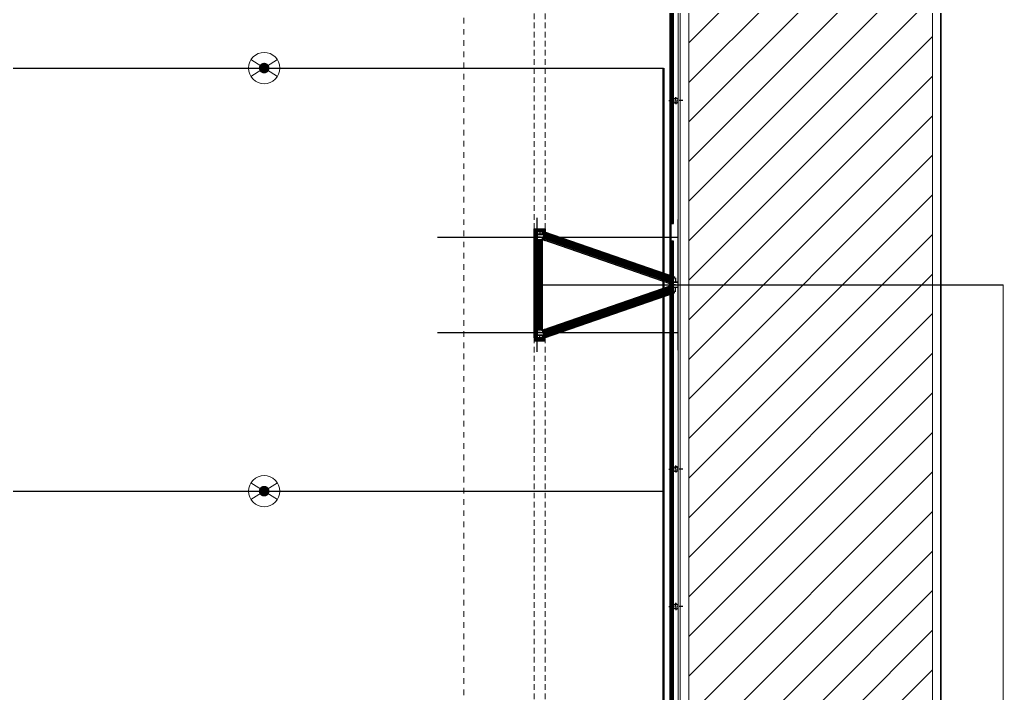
# Model space of a CAD drawing. Header units: millimetres. Extents: x 10 to 110, y 17 to 110.
# Drawn here: x 82.09 to 110.01, y 57.19 to 76.29 of the extents above; entities that cross this region are included whole.
import ezdxf
from ezdxf.enums import TextEntityAlignment as Align

# ---------------------------------------------------------------- set-up
doc = ezdxf.new("R2010")
doc.units = ezdxf.units.MM
doc.header["$LTSCALE"] = 0.05
for name, pattern in [('00 Ground$0$Dash', [6.35, 3.175, -3.175]), ('00 Ground$0$DASHDOT', [25.4, 12.7, -6.35, 0, -6.35]), ('00 Ground$0$DASHDOT2', [12.7, 6.35, -3.175, 0, -3.175]), ('00 Ground$0$DASHED2', [9.525, 6.35, -3.175]), ('00 Ground$0$HIDDEN', [9.525, 6.35, -3.175])]:
    doc.linetypes.add(name, pattern=pattern)
for name, color, linetype, lineweight in [('00 Ground$0$A-Panel Exterior', 3, 'Continuous', 0), ('00 Ground$0$A-Panel Interior', 6, 'Continuous', 0), ('00 Ground$0$A-Proyecciones', 252, 'Continuous', 0)]:
    doc.layers.add(name, color=color, linetype=linetype, lineweight=lineweight)
for name, color, linetype in [('00 Ground$0$A-Paneles', 7, 'Continuous'), ('00 Ground$0$E-PERFIL-ALZADO-EJES-GL1', 6, '00 Ground$0$DASHDOT'), ('00 Ground$0$E-PERFIL-ALZADO-GL1', 4, 'Continuous'), ('00 Ground$0$E-PERFIL-ALZADO-TEXTOS-GL1', 6, 'Continuous'), ('00 Ground$0$E-PERFIL-PLANTA-EJES-GL1', 6, '00 Ground$0$DASHDOT'), ('00 Ground$0$E-PERFIL-PLANTA-HXL2-EJES', 6, '00 Ground$0$DASHDOT'), ('00 Ground$0$E-PERFIL-PLANTA-HXL5', 4, 'Continuous'), ('00 Ground$0$E-PERFIL-PLANTA-HXL5-TEXTURAS', 6, 'Continuous'), ('00 Ground$0$E-PERFIL-PLANTA-HXL6', 2, 'Continuous'), ('00 Ground$0$E-PERFIL-PLANTA-HXL6-TEXTURAS', 6, 'Continuous'), ('00 Ground$0$E-PERFIL-PLANTA-TEXTURAS-GL1', 6, 'Continuous'), ('00 Ground$0$EJES', 6, 'Continuous'), ('00 Ground$0$PUENTE GRUA', 5, 'Continuous'), ('MAPAS', 7, 'Continuous')]:
    doc.layers.add(name, color=color, linetype=linetype)
doc.layers.add('00 Ground$0$E-PERFIL-PLANTA-GL1', color=3, linetype='Continuous', plot=False)
doc.styles.add('00 Ground$0$A10', font='arial.ttf', dxfattribs={"height": 0.1})
pattern_1 = [(135, (16.1473364, -37.2537986), (-0.00136948906, -0.00136948906), [])]
pattern_2 = [(45, (-13597.1444, 7821.7855), (-2.24506403, 2.24506403), [])]

# ---------------------------------------------------------------- blocks, each defined once
blk = doc.blocks.new('00 Ground$0$GL')
at = {"layer": '00 Ground$0$E-PERFIL-PLANTA-TEXTURAS-GL1'}
h = blk.add_hatch(dxfattribs=at)
h.set_pattern_fill('ANSI31', color=256, scale=0.00061, angle=90)
edge = h.paths.add_edge_path()
edge.add_arc((-0.013, 0.063), 0.003, 0, 90, ccw=False)
edge.add_line((-0.01, 0.063), (-0.01, 0.058))
edge.add_arc((-0.007, 0.058), 0.003, 180, 270)
edge.add_line((-0.007, 0.055), (0.007, 0.055))
edge.add_arc((0.007, 0.058), 0.003, 270, 360)
edge.add_line((0.01, 0.058), (0.01, 0.063))
edge.add_arc((0.013, 0.063), 0.003, 90, 180, ccw=False)
edge.add_line((0.013, 0.066), (0.037, 0.066))
edge.add_arc((0.037, 0.063), 0.003, 0, 90, ccw=False)
edge.add_line((0.04, 0.063), (0.04, 0.058))
edge.add_arc((0.043, 0.058), 0.003, 180, 270)
edge.add_line((0.043, 0.055), (0.052, 0.055))
edge.add_arc((0.052, 0.052), 0.003, 0, 90, ccw=False)
edge.add_line((0.055, 0.052), (0.055, 0.043))
edge.add_arc((0.058, 0.043), 0.003, 180, 270)
edge.add_line((0.058, 0.04), (0.063, 0.04))
edge.add_arc((0.063, 0.037), 0.003, 0, 90, ccw=False)
edge.add_line((0.066, 0.037), (0.066, 0.013))
edge.add_arc((0.063, 0.013), 0.003, 270, 360, ccw=False)
edge.add_line((0.063, 0.01), (0.058, 0.01))
edge.add_arc((0.058, 0.007), 0.003, 90, 180)
edge.add_line((0.055, 0.007), (0.055, -0.007))
edge.add_arc((0.058, -0.007), 0.003, 180, 270)
edge.add_line((0.058, -0.01), (0.063, -0.01))
edge.add_arc((0.063, -0.013), 0.003, 0, 90, ccw=False)
edge.add_line((0.066, -0.013), (0.066, -0.037))
edge.add_arc((0.063, -0.037), 0.003, -90, 0, ccw=False)
edge.add_line((0.063, -0.04), (0.058, -0.04))
edge.add_arc((0.058, -0.043), 0.003, 90, 180)
edge.add_line((0.055, -0.043), (0.055, -0.052))
edge.add_arc((0.052, -0.052), 0.003, 270, 360, ccw=False)
edge.add_line((0.052, -0.055), (0.043, -0.055))
edge.add_arc((0.043, -0.058), 0.003, 90, 180)
edge.add_line((0.04, -0.058), (0.04, -0.063))
edge.add_arc((0.037, -0.063), 0.003, -90, 0, ccw=False)
edge.add_line((0.037, -0.066), (0.013, -0.066))
edge.add_arc((0.013, -0.063), 0.003, 180, 270, ccw=False)
edge.add_line((0.01, -0.063), (0.01, -0.058))
edge.add_arc((0.007, -0.058), 0.003, 0, 90)
edge.add_line((0.007, -0.055), (-0.007, -0.055))
edge.add_arc((-0.007, -0.058), 0.003, 90, 180)
edge.add_line((-0.01, -0.058), (-0.01, -0.063))
edge.add_arc((-0.013, -0.063), 0.003, -90, 0, ccw=False)
edge.add_line((-0.013, -0.066), (-0.037, -0.066))
edge.add_arc((-0.037, -0.063), 0.003, 180, 270, ccw=False)
edge.add_line((-0.04, -0.063), (-0.04, -0.058))
edge.add_arc((-0.043, -0.058), 0.003, 0, 90)
edge.add_line((-0.043, -0.055), (-0.052, -0.055))
edge.add_arc((-0.052, -0.052), 0.003, 180, 270, ccw=False)
edge.add_line((-0.055, -0.052), (-0.055, -0.043))
edge.add_arc((-0.058, -0.043), 0.003, 0, 90)
edge.add_line((-0.058, -0.04), (-0.063, -0.04))
edge.add_arc((-0.063, -0.037), 0.003, 180, 270, ccw=False)
edge.add_line((-0.066, -0.037), (-0.066, -0.013))
edge.add_arc((-0.063, -0.013), 0.003, 90, 180, ccw=False)
edge.add_line((-0.063, -0.01), (-0.058, -0.01))
edge.add_arc((-0.058, -0.007), 0.003, 270, 360)
edge.add_line((-0.055, -0.007), (-0.055, 0.007))
edge.add_arc((-0.058, 0.007), 0.003, 0, 90)
edge.add_line((-0.058, 0.01), (-0.063, 0.01))
edge.add_arc((-0.063, 0.013), 0.003, 180, 270, ccw=False)
edge.add_line((-0.066, 0.013), (-0.066, 0.037))
edge.add_arc((-0.063, 0.037), 0.003, 90, 180, ccw=False)
edge.add_line((-0.063, 0.04), (-0.058, 0.04))
edge.add_arc((-0.058, 0.043), 0.003, 270, 360)
edge.add_line((-0.055, 0.043), (-0.055, 0.052))
edge.add_arc((-0.052, 0.052), 0.003, 90, 180, ccw=False)
edge.add_line((-0.052, 0.055), (-0.043, 0.055))
edge.add_arc((-0.043, 0.058), 0.003, 270, 360)
edge.add_line((-0.04, 0.058), (-0.04, 0.063))
edge.add_arc((-0.037, 0.063), 0.003, 90, 180, ccw=False)
edge.add_line((-0.037, 0.066), (-0.013, 0.066))
edge = h.paths.add_edge_path(flags=16)
edge.add_line((-0.01, -0.052), (0.01, -0.052))
edge.add_arc((0.01, -0.055), 0.003, 0, 90, ccw=False)
edge.add_line((0.013, -0.055), (0.013, -0.06))
edge.add_arc((0.016, -0.06), 0.003, 180, 270)
edge.add_line((0.016, -0.063), (0.034, -0.063))
edge.add_arc((0.034, -0.06), 0.003, 270, 360)
edge.add_line((0.037, -0.06), (0.037, -0.055))
edge.add_arc((0.04, -0.055), 0.003, 90, 180, ccw=False)
edge.add_line((0.04, -0.052), (0.049, -0.052))
edge.add_arc((0.049, -0.049), 0.003, 270, 360)
edge.add_line((0.052, -0.049), (0.052, -0.04))
edge.add_arc((0.055, -0.04), 0.003, 90, 180, ccw=False)
edge.add_line((0.055, -0.037), (0.06, -0.037))
edge.add_arc((0.06, -0.034), 0.003, 270, 360)
edge.add_line((0.063, -0.034), (0.063, -0.016))
edge.add_arc((0.06, -0.016), 0.003, 0, 90)
edge.add_line((0.06, -0.013), (0.055, -0.013))
edge.add_arc((0.055, -0.01), 0.003, 180, 270, ccw=False)
edge.add_line((0.052, -0.01), (0.052, 0.01))
edge.add_arc((0.055, 0.01), 0.003, 90, 180, ccw=False)
edge.add_line((0.055, 0.013), (0.06, 0.013))
edge.add_arc((0.06, 0.016), 0.003, 270, 360)
edge.add_line((0.063, 0.016), (0.063, 0.034))
edge.add_arc((0.06, 0.034), 0.003, 0, 90)
edge.add_line((0.06, 0.037), (0.055, 0.037))
edge.add_arc((0.055, 0.04), 0.003, 180, 270, ccw=False)
edge.add_line((0.052, 0.04), (0.052, 0.049))
edge.add_arc((0.049, 0.049), 0.003, 0, 90)
edge.add_line((0.049, 0.052), (0.04, 0.052))
edge.add_arc((0.04, 0.055), 0.003, 180, 270, ccw=False)
edge.add_line((0.037, 0.055), (0.037, 0.06))
edge.add_arc((0.034, 0.06), 0.003, 0, 90)
edge.add_line((0.034, 0.063), (0.016, 0.063))
edge.add_arc((0.016, 0.06), 0.003, 90, 180)
edge.add_line((0.013, 0.06), (0.013, 0.055))
edge.add_arc((0.01, 0.055), 0.003, -90, 0, ccw=False)
edge.add_line((0.01, 0.052), (-0.01, 0.052))
edge.add_arc((-0.01, 0.055), 0.003, 180, 270, ccw=False)
edge.add_line((-0.013, 0.055), (-0.013, 0.06))
edge.add_arc((-0.016, 0.06), 0.003, 0, 90)
edge.add_line((-0.016, 0.063), (-0.034, 0.063))
edge.add_arc((-0.034, 0.06), 0.003, 90, 180)
edge.add_line((-0.037, 0.06), (-0.037, 0.055))
edge.add_arc((-0.04, 0.055), 0.003, -90, 0, ccw=False)
edge.add_line((-0.04, 0.052), (-0.049, 0.052))
edge.add_arc((-0.049, 0.049), 0.003, 90, 180)
edge.add_line((-0.052, 0.049), (-0.052, 0.04))
edge.add_arc((-0.055, 0.04), 0.003, -90, 0, ccw=False)
edge.add_line((-0.055, 0.037), (-0.06, 0.037))
edge.add_arc((-0.06, 0.034), 0.003, 90, 180)
edge.add_line((-0.063, 0.034), (-0.063, 0.016))
edge.add_arc((-0.06, 0.016), 0.003, 180, 270)
edge.add_line((-0.06, 0.013), (-0.055, 0.013))
edge.add_arc((-0.055, 0.01), 0.003, 0, 90, ccw=False)
edge.add_line((-0.052, 0.01), (-0.052, -0.01))
edge.add_arc((-0.055, -0.01), 0.003, -90, 0, ccw=False)
edge.add_line((-0.055, -0.013), (-0.06, -0.013))
edge.add_arc((-0.06, -0.016), 0.003, 90, 180)
edge.add_line((-0.063, -0.016), (-0.063, -0.034))
edge.add_arc((-0.06, -0.034), 0.003, 180, 270)
edge.add_line((-0.06, -0.037), (-0.055, -0.037))
edge.add_arc((-0.055, -0.04), 0.003, 0, 90, ccw=False)
edge.add_line((-0.052, -0.04), (-0.052, -0.049))
edge.add_arc((-0.049, -0.049), 0.003, 180, 270)
edge.add_line((-0.049, -0.052), (-0.04, -0.052))
edge.add_arc((-0.04, -0.055), 0.003, 0, 90, ccw=False)
edge.add_line((-0.037, -0.055), (-0.037, -0.06))
edge.add_arc((-0.034, -0.06), 0.003, 180, 270)
edge.add_line((-0.034, -0.063), (-0.016, -0.063))
edge.add_arc((-0.016, -0.06), 0.003, 270, 360)
edge.add_line((-0.013, -0.06), (-0.013, -0.055))
edge.add_arc((-0.01, -0.055), 0.003, 90, 180, ccw=False)
at = {"layer": '00 Ground$0$E-PERFIL-PLANTA-EJES-GL1', "ltscale": 0.05}
for p, q in [((-0.199, 0), (0, 0)), ((0, 0), (0, 0.199)), ((0, 0), (0, -0.199)), ((0.199, 0), (0, 0))]:
    blk.add_line(p, q, dxfattribs=at)
blk = doc.blocks.new('*U29')
at = {"true_color": 0xffffff}
h = blk.add_hatch(color=7, dxfattribs=at)
h.dxf.hatch_style = 1
h.paths.add_polyline_path([(2.54, 0.066), (2.54, -0.066), (0, -0.066), (0, 0.066)])
at = {"layer": '00 Ground$0$E-PERFIL-ALZADO-EJES-GL1', "color": 251, "linetype": '00 Ground$0$HIDDEN', "ltscale": 0.05}
for p, q in [((0, 0.025), (2.54, 0.025)), ((0.033, -0.066), (0.033, 0.066)), ((2.507, -0.066), (2.507, 0.066)), ((0, -0.025), (2.54, -0.025))]:
    blk.add_line(p, q, dxfattribs=at)
at = {"layer": '00 Ground$0$E-PERFIL-ALZADO-EJES-GL1', "color": 251, "linetype": '00 Ground$0$DASHDOT2', "ltscale": 0.05}
blk.add_line((0, 0), (2.54, 0), dxfattribs=at)
at = {"layer": '00 Ground$0$E-PERFIL-ALZADO-GL1', "color": 6, "ltscale": 0.05}
for p, q in [((0, 0.04), (2.54, 0.04)), ((0, 0.01), (2.54, 0.01)), ((0, -0.01), (2.54, -0.01)), ((0, -0.04), (2.54, -0.04))]:
    blk.add_line(p, q, dxfattribs=at)
at = {"layer": '00 Ground$0$E-PERFIL-ALZADO-GL1', "ltscale": 0.05}
blk.add_lwpolyline([(2.54, 0.066), (2.54, -0.066), (0, -0.066), (0, 0.066)], close=True, dxfattribs=at)
at = {"layer": '00 Ground$0$E-PERFIL-ALZADO-TEXTOS-GL1', "style": '00 Ground$0$A10'}
blk.add_attdef('TIPO_BARRA', text='', height=0.1, dxfattribs=at).set_placement((1.27, 0.156), align=Align.MIDDLE_CENTER)
blk = doc.blocks.new('*U106')
at = {"true_color": 0xffffff}
h = blk.add_hatch(color=7, dxfattribs=at)
h.dxf.hatch_style = 1
h.paths.add_polyline_path([(3.845, 0.066), (3.845, -0.066), (0, -0.066), (0, 0.066)])
at = {"layer": '00 Ground$0$E-PERFIL-ALZADO-EJES-GL1', "color": 251, "linetype": '00 Ground$0$HIDDEN', "ltscale": 0.05}
for p, q in [((0, 0.025), (3.845, 0.025)), ((0.033, -0.066), (0.033, 0.066)), ((3.812, -0.066), (3.812, 0.066)), ((0, -0.025), (3.845, -0.025))]:
    blk.add_line(p, q, dxfattribs=at)
at = {"layer": '00 Ground$0$E-PERFIL-ALZADO-EJES-GL1', "color": 251, "linetype": '00 Ground$0$DASHDOT2', "ltscale": 0.05}
blk.add_line((0, 0), (3.845, 0), dxfattribs=at)
at = {"layer": '00 Ground$0$E-PERFIL-ALZADO-GL1', "color": 6, "ltscale": 0.05}
for p, q in [((0, 0.04), (3.845, 0.04)), ((0, 0.01), (3.845, 0.01)), ((0, -0.01), (3.845, -0.01)), ((0, -0.04), (3.845, -0.04))]:
    blk.add_line(p, q, dxfattribs=at)
at = {"layer": '00 Ground$0$E-PERFIL-ALZADO-GL1', "ltscale": 0.05}
blk.add_lwpolyline([(3.845, 0.066), (3.845, -0.066), (0, -0.066), (0, 0.066)], close=True, dxfattribs=at)
at = {"layer": '00 Ground$0$E-PERFIL-ALZADO-TEXTOS-GL1', "style": '00 Ground$0$A10'}
blk.add_attdef('TIPO_BARRA', text='', height=0.1, dxfattribs=at).set_placement((1.922, 0.156), align=Align.MIDDLE_CENTER)
blk = doc.blocks.new('*U30')
at = {"layer": '00 Ground$0$E-PERFIL-PLANTA-HXL5-TEXTURAS'}
h = blk.add_hatch(dxfattribs=at)
h.set_pattern_fill('ANSI31', color=256, scale=0.00061, angle=90)
h.set_pattern_definition(pattern_1)
edge = h.paths.add_edge_path(flags=16)
edge.add_line((-0.064, -0.068), (0, -0.068))
edge.add_line((0, -0.068), (0.064, -0.068))
edge.add_arc((0.064, -0.067), 0.001, 629.9989, 719.9989)
edge.add_line((0.065, -0.067), (0.065, 0.061))
edge.add_arc((0.064, 0.061), 0.001, 359.9989, 449.9993)
edge.add_line((0.064, 0.062), (0.046, 0.062))
edge.add_arc((0.046, 0.063), 0.001, 539.9993, 629.9993, ccw=False)
edge.add_line((0.045, 0.063), (0.045, 0.076))
edge.add_arc((0.044, 0.076), 0.001, 359.9993, 430.8995)
edge.add_line((0.044, 0.077), (-0.043, 0.108))
edge.add_arc((-0.044, 0.107), 0.001, 430.8995, 449.9993)
edge.add_line((-0.044, 0.108), (-0.064, 0.108))
edge.add_arc((-0.064, 0.107), 0.001, 449.9993, 539.9996)
edge.add_line((-0.065, 0.107), (-0.065, -0.067))
edge.add_arc((-0.064, -0.067), 0.001, 539.9996, 629.9996)
edge = h.paths.add_edge_path()
edge.add_line((0.087, 0.116), (0.073, 0.077))
edge.add_arc((0.074, 0.077), 0.001, 520.8995, 629.9989)
edge.add_line((0.074, 0.076), (0.118, 0.076))
edge.add_line((0.118, 0.076), (0.118, 0.075))
edge.add_arc((0.119, 0.075), 0.0005, 539.9989, 719.9989)
edge.add_line((0.119, 0.075), (0.119, 0.076))
edge.add_line((0.119, 0.076), (0.153, 0.076))
edge.add_line((0.153, 0.076), (0.153, 0.068))
edge.add_line((0.153, 0.068), (0.074, 0.068))
edge.add_arc((0.074, 0.067), 0.001, 449.9989, 539.9989)
edge.add_line((0.073, 0.067), (0.073, 0.046))
edge.add_line((0.073, 0.046), (0.072, 0.046))
edge.add_arc((0.072, 0.045), 0.0005, 449.9989, 629.9989)
edge.add_line((0.072, 0.045), (0.073, 0.045))
edge.add_line((0.073, 0.045), (0.073, 0.013))
edge.add_line((0.073, 0.013), (0.072, 0.013))
edge.add_arc((0.072, 0.013), 0.0005, 449.9989, 629.9989)
edge.add_line((0.072, 0.012), (0.073, 0.012))
edge.add_line((0.073, 0.012), (0.073, -0.019))
edge.add_line((0.073, -0.019), (0.072, -0.019))
edge.add_arc((0.072, -0.02), 0.0005, 449.9989, 629.9989)
edge.add_line((0.072, -0.02), (0.073, -0.02))
edge.add_line((0.073, -0.02), (0.073, -0.067))
edge.add_arc((0.074, -0.067), 0.001, 539.9989, 629.9989)
edge.add_line((0.074, -0.068), (0.153, -0.068))
edge.add_line((0.153, -0.068), (0.153, -0.076))
edge.add_line((0.153, -0.076), (0.119, -0.076))
edge.add_line((0.119, -0.076), (0.119, -0.076))
edge.add_arc((0.119, -0.076), 0.0005, 359.9989, 539.9989)
edge.add_line((0.118, -0.076), (0.118, -0.076))
edge.add_line((0.118, -0.076), (0, -0.076))
edge.add_line((0, -0.076), (-0.118, -0.076))
edge.add_line((-0.118, -0.076), (-0.118, -0.075))
edge.add_arc((-0.119, -0.075), 0.0005, 359.9996, 539.9996)
edge.add_line((-0.119, -0.075), (-0.119, -0.076))
edge.add_line((-0.119, -0.076), (-0.153, -0.076))
edge.add_line((-0.153, -0.076), (-0.153, -0.068))
edge.add_line((-0.153, -0.068), (-0.074, -0.068))
edge.add_arc((-0.074, -0.067), 0.001, 629.9996, 719.9996)
edge.add_line((-0.073, -0.067), (-0.073, -0.02))
edge.add_line((-0.073, -0.02), (-0.072, -0.02))
edge.add_arc((-0.072, -0.019), 0.0005, 629.9996, 809.9996)
edge.add_line((-0.072, -0.019), (-0.073, -0.019))
edge.add_line((-0.073, -0.019), (-0.073, 0.013))
edge.add_line((-0.073, 0.013), (-0.072, 0.013))
edge.add_arc((-0.072, 0.013), 0.0005, 629.9996, 809.9996)
edge.add_line((-0.072, 0.014), (-0.073, 0.014))
edge.add_line((-0.073, 0.014), (-0.073, 0.045))
edge.add_line((-0.073, 0.045), (-0.072, 0.045))
edge.add_arc((-0.072, 0.046), 0.0005, 629.9996, 809.9996)
edge.add_line((-0.072, 0.046), (-0.073, 0.046))
edge.add_line((-0.073, 0.046), (-0.073, 0.067))
edge.add_arc((-0.074, 0.067), 0.001, 359.9996, 449.9996)
edge.add_line((-0.074, 0.068), (-0.153, 0.068))
edge.add_line((-0.153, 0.068), (-0.153, 0.076))
edge.add_line((-0.153, 0.076), (-0.119, 0.076))
edge.add_line((-0.119, 0.076), (-0.119, 0.076))
edge.add_arc((-0.119, 0.076), 0.0005, 539.9996, 719.9996)
edge.add_line((-0.118, 0.076), (-0.118, 0.076))
edge.add_line((-0.118, 0.076), (-0.074, 0.076))
edge.add_arc((-0.074, 0.077), 0.001, 629.9996, 719.9996)
edge.add_line((-0.073, 0.077), (-0.073, 0.12))
edge.add_arc((-0.072, 0.12), 0.001, 520.8995, 539.9996, ccw=False)
edge.add_line((-0.073, 0.12), (-0.057, 0.166))
edge.add_line((-0.057, 0.166), (-0.056, 0.166))
edge.add_arc((-0.056, 0.166), 0.0005, 610.8995, 790.8995)
edge.add_line((-0.056, 0.167), (-0.057, 0.167))
edge.add_line((-0.057, 0.167), (-0.046, 0.198))
edge.add_line((-0.046, 0.198), (-0.038, 0.196))
edge.add_line((-0.038, 0.196), (-0.064, 0.121))
edge.add_arc((-0.063, 0.121), 0.001, 520.8995, 610.8995)
edge.add_line((-0.063, 0.12), (0.063, 0.076))
edge.add_arc((0.064, 0.077), 0.001, 610.8995, 700.8995)
edge.add_line((0.065, 0.077), (0.09, 0.151))
edge.add_line((0.09, 0.151), (0.098, 0.149))
edge.add_line((0.098, 0.149), (0.087, 0.117))
edge.add_line((0.087, 0.117), (0.087, 0.117))
edge.add_arc((0.086, 0.117), 0.0005, 430.8995, 610.8995)
edge.add_line((0.086, 0.116), (0.087, 0.116))
at = {"layer": '00 Ground$0$E-PERFIL-PLANTA-HXL2-EJES', "ltscale": 0.05}
for p, q in [((-0.199, 0), (0, 0)), ((0, 0.098), (0.034, 0.195)), ((0, 0), (0, 0.098)), ((0, 0), (0, -0.199)), ((0.199, 0), (0, 0))]:
    blk.add_line(p, q, dxfattribs=at)
at = {"layer": '00 Ground$0$EJES', "color": 240, "true_color": 0xed1f24}
blk.add_circle((0, 0.026), 0.01, dxfattribs=at)
at = {"layer": 'Defpoints'}
for p, q in [((-0.083, 0.068), (-0.083, -0.068)), ((-0.061, 0.13), (0.068, 0.085)), ((0.034, 0.195), (0.003, 0.107)), ((0.083, 0.068), (0.083, -0.068))]:
    blk.add_line(p, q, dxfattribs=at)
blk = doc.blocks.new('00 Ground$0$HXL61')
at = {"layer": '00 Ground$0$E-PERFIL-PLANTA-HXL6-TEXTURAS'}
h = blk.add_hatch(dxfattribs=at)
h.set_pattern_fill('ANSI31', color=256, scale=0.00061, angle=90)
h.set_pattern_definition([(135, (17.1384045, -41.9100713), (-0.00136948906, -0.00136948906), [])])
edge = h.paths.add_edge_path(flags=16)
edge.add_line((-0.06, 0.071), (0.06, 0.071))
edge.add_line((0.06, 0.071), (0.061, 0.07))
edge.add_line((0.061, 0.07), (0.07, 0.07))
edge.add_arc((0.07, 0.069), 0.001, 0, 90, ccw=False)
edge.add_line((0.071, 0.069), (0.071, -0.098))
edge.add_arc((0.07, -0.098), 0.001, -71.5651, 0, ccw=False)
edge.add_line((0.071, -0.099), (0.016, -0.117))
edge.add_arc((0.016, -0.116), 0.001, -90, -71.5651, ccw=False)
edge.add_line((0.016, -0.117), (-0.016, -0.117))
edge.add_arc((-0.016, -0.116), 0.001, -108.4349, -90, ccw=False)
edge.add_line((-0.016, -0.117), (-0.071, -0.099))
edge.add_arc((-0.07, -0.098), 0.001, 180, 251.5651, ccw=False)
edge.add_line((-0.071, -0.098), (-0.071, 0.069))
edge.add_arc((-0.07, 0.069), 0.001, 90, 180, ccw=False)
edge.add_line((-0.07, 0.07), (-0.061, 0.07))
edge.add_line((-0.061, 0.07), (-0.06, 0.071))
edge = h.paths.add_edge_path()
edge.add_line((0.103, -0.068), (0.079, -0.068))
edge.add_arc((0.079, -0.067), 0.001, -180, -90, ccw=False)
edge.add_line((0.078, -0.067), (0.078, 0.069))
edge.add_arc((0.079, 0.069), 0.001, 90, 180, ccw=False)
edge.add_line((0.079, 0.07), (0.103, 0.07))
edge.add_line((0.103, 0.07), (0.105, 0.068))
edge.add_line((0.105, 0.068), (0.131, 0.068))
edge.add_line((0.131, 0.068), (0.133, 0.07))
edge.add_line((0.133, 0.07), (0.157, 0.07))
edge.add_arc((0.157, 0.071), 0.001, 270, 360)
edge.add_line((0.158, 0.071), (0.158, 0.075))
edge.add_arc((0.157, 0.075), 0.001, 0, 90)
edge.add_line((0.157, 0.076), (-0.157, 0.076))
edge.add_arc((-0.157, 0.075), 0.001, 90, 180)
edge.add_line((-0.158, 0.075), (-0.158, 0.071))
edge.add_arc((-0.157, 0.071), 0.001, 180, 270)
edge.add_line((-0.157, 0.07), (-0.133, 0.07))
edge.add_line((-0.133, 0.07), (-0.131, 0.068))
edge.add_line((-0.131, 0.068), (-0.105, 0.068))
edge.add_line((-0.105, 0.068), (-0.103, 0.07))
edge.add_line((-0.103, 0.07), (-0.079, 0.07))
edge.add_arc((-0.079, 0.069), 0.001, 0, 90, ccw=False)
edge.add_line((-0.078, 0.069), (-0.078, -0.067))
edge.add_arc((-0.079, -0.067), 0.001, -90, 0, ccw=False)
edge.add_line((-0.079, -0.068), (-0.103, -0.068))
edge.add_line((-0.103, -0.068), (-0.105, -0.066))
edge.add_line((-0.105, -0.066), (-0.131, -0.066))
edge.add_line((-0.131, -0.066), (-0.133, -0.068))
edge.add_line((-0.133, -0.068), (-0.157, -0.068))
edge.add_line((-0.157, -0.068), (-0.185, -0.148))
edge.add_arc((-0.184, -0.149), 0.001, 160.9002, 250.9002)
edge.add_line((-0.184, -0.15), (-0.18, -0.151))
edge.add_arc((-0.18, -0.15), 0.001, 250.9002, 340.9002)
edge.add_line((-0.179, -0.15), (-0.171, -0.128))
edge.add_line((-0.171, -0.128), (-0.169, -0.126))
edge.add_line((-0.169, -0.126), (-0.16, -0.102))
edge.add_line((-0.16, -0.102), (-0.161, -0.099))
edge.add_line((-0.161, -0.099), (-0.153, -0.074))
edge.add_line((-0.153, -0.074), (-0.079, -0.074))
edge.add_arc((-0.079, -0.075), 0.001, 0, 90, ccw=False)
edge.add_line((-0.078, -0.075), (-0.078, -0.101))
edge.add_arc((-0.077, -0.101), 0.001, 180, 251.5651)
edge.add_line((-0.078, -0.102), (-0.024, -0.12))
edge.add_arc((-0.024, -0.121), 0.001, -19.0998, 71.5651, ccw=False)
edge.add_line((-0.023, -0.121), (-0.031, -0.144))
edge.add_line((-0.031, -0.144), (-0.034, -0.146))
edge.add_line((-0.034, -0.146), (-0.042, -0.17))
edge.add_line((-0.042, -0.17), (-0.041, -0.173))
edge.add_line((-0.041, -0.173), (-0.049, -0.195))
edge.add_arc((-0.048, -0.196), 0.001, 160.9002, 250.9002)
edge.add_line((-0.048, -0.197), (-0.044, -0.198))
edge.add_arc((-0.044, -0.197), 0.001, 250.9002, 340.9002)
edge.add_line((-0.043, -0.197), (-0.017, -0.123))
edge.add_arc((-0.016, -0.123), 0.001, 90, 160.9002, ccw=False)
edge.add_line((-0.016, -0.122), (0.016, -0.122))
edge.add_arc((0.016, -0.123), 0.001, 19.0998, 90, ccw=False)
edge.add_line((0.017, -0.123), (0.043, -0.197))
edge.add_arc((0.044, -0.197), 0.001, 199.0998, 289.0998)
edge.add_line((0.044, -0.198), (0.048, -0.197))
edge.add_arc((0.048, -0.196), 0.001, -70.9002, 19.0998)
edge.add_line((0.049, -0.195), (0.041, -0.173))
edge.add_line((0.041, -0.173), (0.042, -0.17))
edge.add_line((0.042, -0.17), (0.034, -0.146))
edge.add_line((0.034, -0.146), (0.031, -0.144))
edge.add_line((0.031, -0.144), (0.023, -0.121))
edge.add_arc((0.024, -0.121), 0.001, 108.4349, 199.0998, ccw=False)
edge.add_line((0.024, -0.12), (0.078, -0.102))
edge.add_arc((0.077, -0.101), 0.001, -71.5651, 0)
edge.add_line((0.078, -0.101), (0.078, -0.075))
edge.add_arc((0.079, -0.075), 0.001, 90, 180, ccw=False)
edge.add_line((0.079, -0.074), (0.153, -0.074))
edge.add_line((0.153, -0.074), (0.161, -0.099))
edge.add_line((0.161, -0.099), (0.16, -0.102))
edge.add_line((0.16, -0.102), (0.169, -0.126))
edge.add_line((0.169, -0.126), (0.171, -0.128))
edge.add_line((0.171, -0.128), (0.179, -0.15))
edge.add_arc((0.18, -0.15), 0.001, 199.0998, 289.0998)
edge.add_line((0.18, -0.151), (0.184, -0.15))
edge.add_arc((0.184, -0.149), 0.001, -70.9002, 19.0998)
edge.add_line((0.185, -0.148), (0.157, -0.068))
edge.add_line((0.157, -0.068), (0.133, -0.068))
edge.add_line((0.133, -0.068), (0.131, -0.066))
edge.add_line((0.131, -0.066), (0.105, -0.066))
edge.add_line((0.105, -0.066), (0.103, -0.068))
at = {"layer": '00 Ground$0$E-PERFIL-PLANTA-HXL2-EJES', "ltscale": 0.05}
for p, q in [((-0.199, 0), (0, 0)), ((0, 0), (0, 0.098)), ((0, -0.217), (0, 0.098)), ((0, 0), (0, -0.199)), ((0.199, 0), (0, 0))]:
    blk.add_line(p, q, dxfattribs=at)
at = {"layer": '00 Ground$0$EJES', "color": 240, "true_color": 0xed1f24}
blk.add_circle((0, -0.043), 0.01, dxfattribs=at)
at = {"layer": 'Defpoints'}
for p, q in [((-0.072, 0.068), (-0.072, -0.068)), ((0.072, 0.068), (0.072, -0.068)), ((-0.028, -0.129), (-0.155, -0.086)), ((-0.103, -0.143), (-0.092, -0.108)), ((0.028, -0.129), (0.155, -0.086)), ((0.103, -0.143), (0.092, -0.108))]:
    blk.add_line(p, q, dxfattribs=at)
blk = doc.blocks.new('00 Ground$0$HXL5')
at = {"layer": '00 Ground$0$E-PERFIL-PLANTA-HXL5-TEXTURAS'}
h = blk.add_hatch(dxfattribs=at)
h.set_pattern_fill('ANSI31', color=256, scale=0.00061, angle=90)
h.set_pattern_definition(pattern_1)
edge = h.paths.add_edge_path(flags=16)
edge.add_line((0.064, -0.068), (0, -0.068))
edge.add_line((0, -0.068), (-0.064, -0.068))
edge.add_arc((-0.064, -0.067), 0.001, -179.9989, -89.9989, ccw=False)
edge.add_line((-0.065, -0.067), (-0.065, 0.061))
edge.add_arc((-0.064, 0.061), 0.001, 90.0007, 180.0011, ccw=False)
edge.add_line((-0.064, 0.062), (-0.046, 0.062))
edge.add_arc((-0.046, 0.063), 0.001, -89.9993, 0.0007)
edge.add_line((-0.045, 0.063), (-0.045, 0.076))
edge.add_arc((-0.044, 0.076), 0.001, 109.1005, 180.0007, ccw=False)
edge.add_line((-0.044, 0.077), (0.043, 0.108))
edge.add_arc((0.044, 0.107), 0.001, 90.0007, 109.1005, ccw=False)
edge.add_line((0.044, 0.108), (0.064, 0.108))
edge.add_arc((0.064, 0.107), 0.001, 0.0004, 90.0007, ccw=False)
edge.add_line((0.065, 0.107), (0.065, -0.067))
edge.add_arc((0.064, -0.067), 0.001, -89.9996, 0.0004, ccw=False)
edge = h.paths.add_edge_path()
edge.add_line((-0.087, 0.116), (-0.073, 0.077))
edge.add_arc((-0.074, 0.077), 0.001, -89.9989, 19.1005, ccw=False)
edge.add_line((-0.074, 0.076), (-0.118, 0.076))
edge.add_line((-0.118, 0.076), (-0.118, 0.075))
edge.add_arc((-0.119, 0.075), 0.0005, -179.9989, 0.0011, ccw=False)
edge.add_line((-0.119, 0.075), (-0.119, 0.076))
edge.add_line((-0.119, 0.076), (-0.153, 0.076))
edge.add_line((-0.153, 0.076), (-0.153, 0.068))
edge.add_line((-0.153, 0.068), (-0.074, 0.068))
edge.add_arc((-0.074, 0.067), 0.001, 0.0011, 90.0011, ccw=False)
edge.add_line((-0.073, 0.067), (-0.073, 0.046))
edge.add_line((-0.073, 0.046), (-0.072, 0.046))
edge.add_arc((-0.072, 0.045), 0.0005, -89.9989, 90.0011, ccw=False)
edge.add_line((-0.072, 0.045), (-0.073, 0.045))
edge.add_line((-0.073, 0.045), (-0.073, 0.013))
edge.add_line((-0.073, 0.013), (-0.072, 0.013))
edge.add_arc((-0.072, 0.013), 0.0005, -89.9989, 90.0011, ccw=False)
edge.add_line((-0.072, 0.012), (-0.073, 0.012))
edge.add_line((-0.073, 0.012), (-0.073, -0.019))
edge.add_line((-0.073, -0.019), (-0.072, -0.019))
edge.add_arc((-0.072, -0.02), 0.0005, -89.9989, 90.0011, ccw=False)
edge.add_line((-0.072, -0.02), (-0.073, -0.02))
edge.add_line((-0.073, -0.02), (-0.073, -0.067))
edge.add_arc((-0.074, -0.067), 0.001, -89.9989, 0.0011, ccw=False)
edge.add_line((-0.074, -0.068), (-0.153, -0.068))
edge.add_line((-0.153, -0.068), (-0.153, -0.076))
edge.add_line((-0.153, -0.076), (-0.119, -0.076))
edge.add_line((-0.119, -0.076), (-0.119, -0.076))
edge.add_arc((-0.119, -0.076), 0.0005, 0.0011, 180.0011, ccw=False)
edge.add_line((-0.118, -0.076), (-0.118, -0.076))
edge.add_line((-0.118, -0.076), (0, -0.076))
edge.add_line((0, -0.076), (0.118, -0.076))
edge.add_line((0.118, -0.076), (0.118, -0.075))
edge.add_arc((0.119, -0.075), 0.0005, 0.0004, 180.0004, ccw=False)
edge.add_line((0.119, -0.075), (0.119, -0.076))
edge.add_line((0.119, -0.076), (0.153, -0.076))
edge.add_line((0.153, -0.076), (0.153, -0.068))
edge.add_line((0.153, -0.068), (0.074, -0.068))
edge.add_arc((0.074, -0.067), 0.001, -179.9996, -89.9996, ccw=False)
edge.add_line((0.073, -0.067), (0.073, -0.02))
edge.add_line((0.073, -0.02), (0.072, -0.02))
edge.add_arc((0.072, -0.019), 0.0005, -269.9996, -89.9996, ccw=False)
edge.add_line((0.072, -0.019), (0.073, -0.019))
edge.add_line((0.073, -0.019), (0.073, 0.013))
edge.add_line((0.073, 0.013), (0.072, 0.013))
edge.add_arc((0.072, 0.013), 0.0005, -269.9996, -89.9996, ccw=False)
edge.add_line((0.072, 0.014), (0.073, 0.014))
edge.add_line((0.073, 0.014), (0.073, 0.045))
edge.add_line((0.073, 0.045), (0.072, 0.045))
edge.add_arc((0.072, 0.046), 0.0005, -269.9996, -89.9996, ccw=False)
edge.add_line((0.072, 0.046), (0.073, 0.046))
edge.add_line((0.073, 0.046), (0.073, 0.067))
edge.add_arc((0.074, 0.067), 0.001, 90.0004, 180.0004, ccw=False)
edge.add_line((0.074, 0.068), (0.153, 0.068))
edge.add_line((0.153, 0.068), (0.153, 0.076))
edge.add_line((0.153, 0.076), (0.119, 0.076))
edge.add_line((0.119, 0.076), (0.119, 0.076))
edge.add_arc((0.119, 0.076), 0.0005, -179.9996, 0.0004, ccw=False)
edge.add_line((0.118, 0.076), (0.118, 0.076))
edge.add_line((0.118, 0.076), (0.074, 0.076))
edge.add_arc((0.074, 0.077), 0.001, -179.9996, -89.9996, ccw=False)
edge.add_line((0.073, 0.077), (0.073, 0.12))
edge.add_arc((0.072, 0.12), 0.001, 0.0004, 19.1005)
edge.add_line((0.073, 0.12), (0.057, 0.166))
edge.add_line((0.057, 0.166), (0.056, 0.166))
edge.add_arc((0.056, 0.166), 0.0005, -250.8995, -70.8995, ccw=False)
edge.add_line((0.056, 0.167), (0.057, 0.167))
edge.add_line((0.057, 0.167), (0.046, 0.198))
edge.add_line((0.046, 0.198), (0.038, 0.196))
edge.add_line((0.038, 0.196), (0.064, 0.121))
edge.add_arc((0.063, 0.121), 0.001, -70.8995, 19.1005, ccw=False)
edge.add_line((0.063, 0.12), (-0.063, 0.076))
edge.add_arc((-0.064, 0.077), 0.001, -160.8995, -70.8995, ccw=False)
edge.add_line((-0.065, 0.077), (-0.09, 0.151))
edge.add_line((-0.09, 0.151), (-0.098, 0.149))
edge.add_line((-0.098, 0.149), (-0.087, 0.117))
edge.add_line((-0.087, 0.117), (-0.087, 0.117))
edge.add_arc((-0.086, 0.117), 0.0005, -70.8995, 109.1005, ccw=False)
edge.add_line((-0.086, 0.116), (-0.087, 0.116))
at = {"layer": '00 Ground$0$E-PERFIL-PLANTA-HXL2-EJES', "ltscale": 0.05}
for p, q in [((-0.199, 0), (0, 0)), ((0, 0.098), (-0.034, 0.195)), ((0, 0), (0, 0.098)), ((0.199, 0), (0, 0)), ((0, 0), (0, -0.199))]:
    blk.add_line(p, q, dxfattribs=at)
at = {"layer": '00 Ground$0$EJES', "color": 240, "true_color": 0xed1f24}
blk.add_circle((0, 0.026), 0.01, dxfattribs=at)
at = {"layer": 'Defpoints'}
for p, q in [((-0.083, 0.068), (-0.083, -0.068)), ((0.061, 0.13), (-0.068, 0.085)), ((-0.034, 0.195), (-0.003, 0.107)), ((0.083, 0.068), (0.083, -0.068))]:
    blk.add_line(p, q, dxfattribs=at)
blk = doc.blocks.new('00 Ground$0$Pata Arco')
at = {"layer": 'Defpoints'}
for p, q in [((-4.098, 1.853), (-4.098, -1.853)), ((-0.098, 1.9), (-0.098, -1.9)), ((2.729, 1.353), (-4.098, 1.353)), ((0, 0), (-13.328, 0)), ((2.729, -1.353), (-4.098, -1.353))]:
    blk.add_line(p, q, dxfattribs=at)
at = {"xscale": -1}
for p, rotation in [((-3.914, 0.092), 199.0945065458419), ((-3.914, -0.092), 160.9054899261241)]:
    blk.add_blockref('*U106', p, dxfattribs=dict(at, rotation=rotation))
at = {"rotation": 89.99999999608256}
blk.add_blockref('*U29', (-0.174, -1.27), dxfattribs=at)
at = {"layer": '00 Ground$0$E-PERFIL-PLANTA-HXL5', "rotation": 90}
for name, p in [('00 Ground$0$HXL5', (-0.174, 1.353)), ('*U30', (-0.174, -1.353))]:
    blk.add_blockref(name, p, dxfattribs=at)
at = {"layer": '00 Ground$0$E-PERFIL-PLANTA-HXL6', "rotation": 90}
blk.add_blockref('00 Ground$0$HXL61', (-4.022, 0), dxfattribs=at)
blk = doc.blocks.new('*U302')
at = {"layer": '00 Ground$0$A-Proyecciones', "rotation": 180}
blk.add_blockref('00 Ground$0$Pata Arco', (35.982, 0), dxfattribs=at)
blk = doc.blocks.new('*U301')
at = {"layer": '00 Ground$0$A-Proyecciones', "color": 0, "linetype": 'ByBlock', "lineweight": -2}
blk.add_blockref('*U302', (0, 36.5), dxfattribs=at)
blk = doc.blocks.new('*U227')
h = blk.add_hatch()
h.set_pattern_fill('ANSI31', color=250)
h.set_pattern_definition(pattern_2)
h.paths.add_polyline_path([(0, 0), (3902, 0), (3902, 80), (0, 80)])
at = {"layer": '00 Ground$0$A-Paneles', "color": 4}
blk.add_lwpolyline([(0, 0), (3902, 0), (3902, 80), (0, 80)], close=True, dxfattribs=at)
blk = doc.blocks.new('*U228')
h = blk.add_hatch()
h.set_pattern_fill('ANSI31', color=250)
h.set_pattern_definition(pattern_2)
h.paths.add_polyline_path([(0, 0), (232, 0), (232, 80), (0, 80)])
at = {"layer": '00 Ground$0$A-Paneles', "color": 4}
blk.add_lwpolyline([(0, 0), (232, 0), (232, 80), (0, 80)], close=True, dxfattribs=at)
blk = doc.blocks.new('*U229')
h = blk.add_hatch()
h.set_pattern_fill('ANSI31', color=250)
h.set_pattern_definition(pattern_2)
h.paths.add_polyline_path([(0, 0), (160, 0), (160, 80), (0, 80)])
at = {"layer": '00 Ground$0$A-Paneles', "color": 4}
blk.add_lwpolyline([(0, 0), (160, 0), (160, 80), (0, 80)], close=True, dxfattribs=at)
blk = doc.blocks.new('*U230')
h = blk.add_hatch()
h.set_pattern_fill('ANSI31', color=250)
h.set_pattern_definition(pattern_2)
h.paths.add_polyline_path([(0, 0), (3011, 0), (3011, 80), (0, 80)])
at = {"layer": '00 Ground$0$A-Paneles', "color": 4}
blk.add_lwpolyline([(0, 0), (3011, 0), (3011, 80), (0, 80)], close=True, dxfattribs=at)
blk = doc.blocks.new('*U231')
h = blk.add_hatch()
h.set_pattern_fill('ANSI31', color=250)
h.set_pattern_definition(pattern_2)
h.paths.add_polyline_path([(0, 0), (232, 0), (232, 80), (0, 80)])
at = {"layer": '00 Ground$0$A-Paneles', "color": 4}
blk.add_lwpolyline([(0, 0), (232, 0), (232, 80), (0, 80)], close=True, dxfattribs=at)
blk = doc.blocks.new('*U203')
h = blk.add_hatch()
h.set_pattern_fill('ANSI31', color=250)
h.set_pattern_definition(pattern_2)
h.paths.add_polyline_path([(0, 0), (160, 0), (160, 80), (0, 80)])
at = {"layer": '00 Ground$0$A-Paneles', "color": 4}
blk.add_lwpolyline([(0, 0), (160, 0), (160, 80), (0, 80)], close=True, dxfattribs=at)
blk = doc.blocks.new('*U204')
h = blk.add_hatch()
h.set_pattern_fill('ANSI31', color=250)
h.set_pattern_definition(pattern_2)
h.paths.add_polyline_path([(0, 0), (3902, 0), (3902, 80), (0, 80)])
at = {"layer": '00 Ground$0$A-Paneles', "color": 4}
blk.add_lwpolyline([(0, 0), (3902, 0), (3902, 80), (0, 80)], close=True, dxfattribs=at)
blk = doc.blocks.new('*U168')
h = blk.add_hatch()
h.set_pattern_fill('ANSI31', color=250)
h.set_pattern_definition(pattern_2)
h.paths.add_polyline_path([(0, 0), (17500, 0), (17500, 80), (0, 80)])
at = {"layer": '00 Ground$0$A-Paneles', "color": 4}
blk.add_lwpolyline([(0, 0), (17500, 0), (17500, 80), (0, 80)], close=True, dxfattribs=at)
blk = doc.blocks.new('*U169')
h = blk.add_hatch()
h.set_pattern_fill('ANSI31', color=250)
h.set_pattern_definition(pattern_2)
h.paths.add_polyline_path([(0, 0), (16997, 0), (16997, 80), (0, 80)])
at = {"layer": '00 Ground$0$A-Paneles', "color": 4}
blk.add_lwpolyline([(0, 0), (16997, 0), (16997, 80), (0, 80)], close=True, dxfattribs=at)
blk = doc.blocks.new('lum')
at = {"layer": 'MAPAS', "color": 2, "lineweight": 0}
for points in [[(141.256, 95.462), (142.006, 94.982)], [(141.256, 94.982), (142.006, 95.462)]]:
    blk.add_lwpolyline(points, dxfattribs=at)
blk.add_circle((141.631, 95.222), 0.445, dxfattribs=at)

msp = doc.modelspace()

# ---------------------------------------------------------------- hatches: boundary and pattern name
at = {"lineweight": 0}
h = msp.add_hatch(dxfattribs=at)
h.set_pattern_fill('ANSI31', color=256, scale=0.25)
h.set_pattern_definition([(45, (-3056.9569, -1497.3887), (-0.561266, 0.561266), [])])
h.paths.add_polyline_path([(101.085, 105.025), (107.998, 105.025), (107.998, 50.775), (101.085, 50.775)])

# ---------------------------------------------------------------- linework, layer by layer
msp.add_line((110.01, 50.525), (110.01, 68.775), dxfattribs=at)
for points in [[(100.835, 105.275), (108.248, 105.275), (108.248, 50.525), (100.835, 50.525)], [(101.085, 105.025), (107.998, 105.025), (107.998, 50.775), (101.085, 50.775)]]:
    msp.add_lwpolyline(points, close=True, dxfattribs=at)
at = {"layer": '00 Ground$0$A-Panel Exterior', "lineweight": 0}
msp.add_lwpolyline([(100.78, 38.466), (100.835, 38.466), (100.835, 105.432), (100.78, 105.432)], close=True, dxfattribs=at)
at = {"layer": '00 Ground$0$A-Proyecciones', "lineweight": 0}
msp.add_lwpolyline([(108.24, 109.773), (108.231, 50.892, -0.436581), (101.749, 43.899), (100.813, 43.899), (100.813, 38.9), (101.749, 38.9, -0.414214), (108.249, 32.4), (108.24, 23.491, -0.413136), (101.74, 16.991), (101.74, 18.991), (16.495, 18.991), (16.495, 16.991, -0.414208), (9.995, 23.491), (9.995, 109.773), (11.495, 109.773)], format="xyb", dxfattribs=at)
at = {"layer": '00 Ground$0$A-Proyecciones', "linetype": '00 Ground$0$DASHED2', "lineweight": 0, "ltscale": 0.5}
for points in [[(96.7, 70.36), (96.7, 85.439)], [(97.012, 70.36), (97.012, 85.439)], [(96.7, 52.11), (96.7, 67.189)], [(97.012, 52.11), (97.012, 67.189)]]:
    msp.add_lwpolyline(points, dxfattribs=at)
at = {"layer": '00 Ground$0$PUENTE GRUA', "color": 242, "linetype": '00 Ground$0$Dash', "lineweight": 0}
msp.add_lwpolyline([(26.7, 104.922), (94.7, 104.922), (94.7, 32.921), (26.7, 32.921)], close=True, dxfattribs=at)
at = {"layer": 'MAPAS', "color": 1, "lineweight": 50}
msp.add_lwpolyline([(93.236, 22.153), (93.204, 22.153), (93.204, 30.551), (96.7, 30.551), (96.7, 33.86), (100.568, 33.86), (100.568, 98.922)], dxfattribs=at)
at = {"layer": 'MAPAS', "color": 30, "lineweight": 25, "true_color": 0xf8991e}
for points in [[(32.366, 74.922), (100.368, 74.922)], [(32.366, 62.922), (100.368, 62.922)]]:
    msp.add_lwpolyline(points, dxfattribs=at)
at = {"layer": 'MAPAS', "color": 30, "lineweight": 25, "true_color": 0xf8991e, "const_width": 0.15}
for points in [[(88.958, 74.922, 1), (89.108, 74.922, 1)], [(88.958, 62.922, 1), (89.108, 62.922, 1)]]:
    msp.add_lwpolyline(points, format="xyb", close=True, dxfattribs=at)
at = {"layer": 'MAPAS', "color": 30, "lineweight": 50, "true_color": 0xf8991e}
msp.add_lwpolyline([(93.236, 21.653), (93.101, 21.653), (93.101, 30.617), (96.5, 30.617), (96.5, 34.06), (100.368, 34.06), (100.368, 74.922)], dxfattribs=at)

# ---------------------------------------------------------------- block references
at = {"layer": '00 Ground$0$A-Panel Interior', "lineweight": 0, "yscale": 0.001, "zscale": 0.001}
for name, p, xscale, rotation in [('*U169', (100.568, 87.509), 0.001, 270), ('*U228', (96.7, 70.36), -0.001, 180), ('*U229', (97.012, 70.36), -0.001, 90), ('*U230', (96.78, 70.28), -0.001, 90), ('*U227', (96.989, 70.28), -0.001, 160.8851617666976), ('*U168', (100.568, 70.009), 0.001, 270), ('*U204', (96.989, 67.269), 0.001, 19.11483823330224), ('*U203', (97.012, 67.189), 0.001, 90)]:
    msp.add_blockref(name, p, dxfattribs=dict(at, xscale=xscale, rotation=rotation))
at = {"layer": '00 Ground$0$A-Panel Interior', "lineweight": 0, "xscale": 0.001, "yscale": 0.001, "zscale": 0.001}
msp.add_blockref('*U231', (96.7, 67.189), dxfattribs=at)
at = {"layer": '00 Ground$0$A-Proyecciones', "lineweight": 0}
msp.add_blockref('*U301', (60.7, 32.275), dxfattribs=at)
at = {"layer": '00 Ground$0$E-PERFIL-PLANTA-GL1', "lineweight": 0}
for p in [(100.714, 74), (100.714, 63.55), (100.714, 59.65)]:
    msp.add_blockref('00 Ground$0$GL', p, dxfattribs=at)
at = {"layer": 'MAPAS', "color": 2, "lineweight": 0}
for p in [(-52.598, -20.3), (-52.598, -32.3)]:
    msp.add_blockref('lum', p, dxfattribs=at)

doc.saveas('drawing.dxf')
